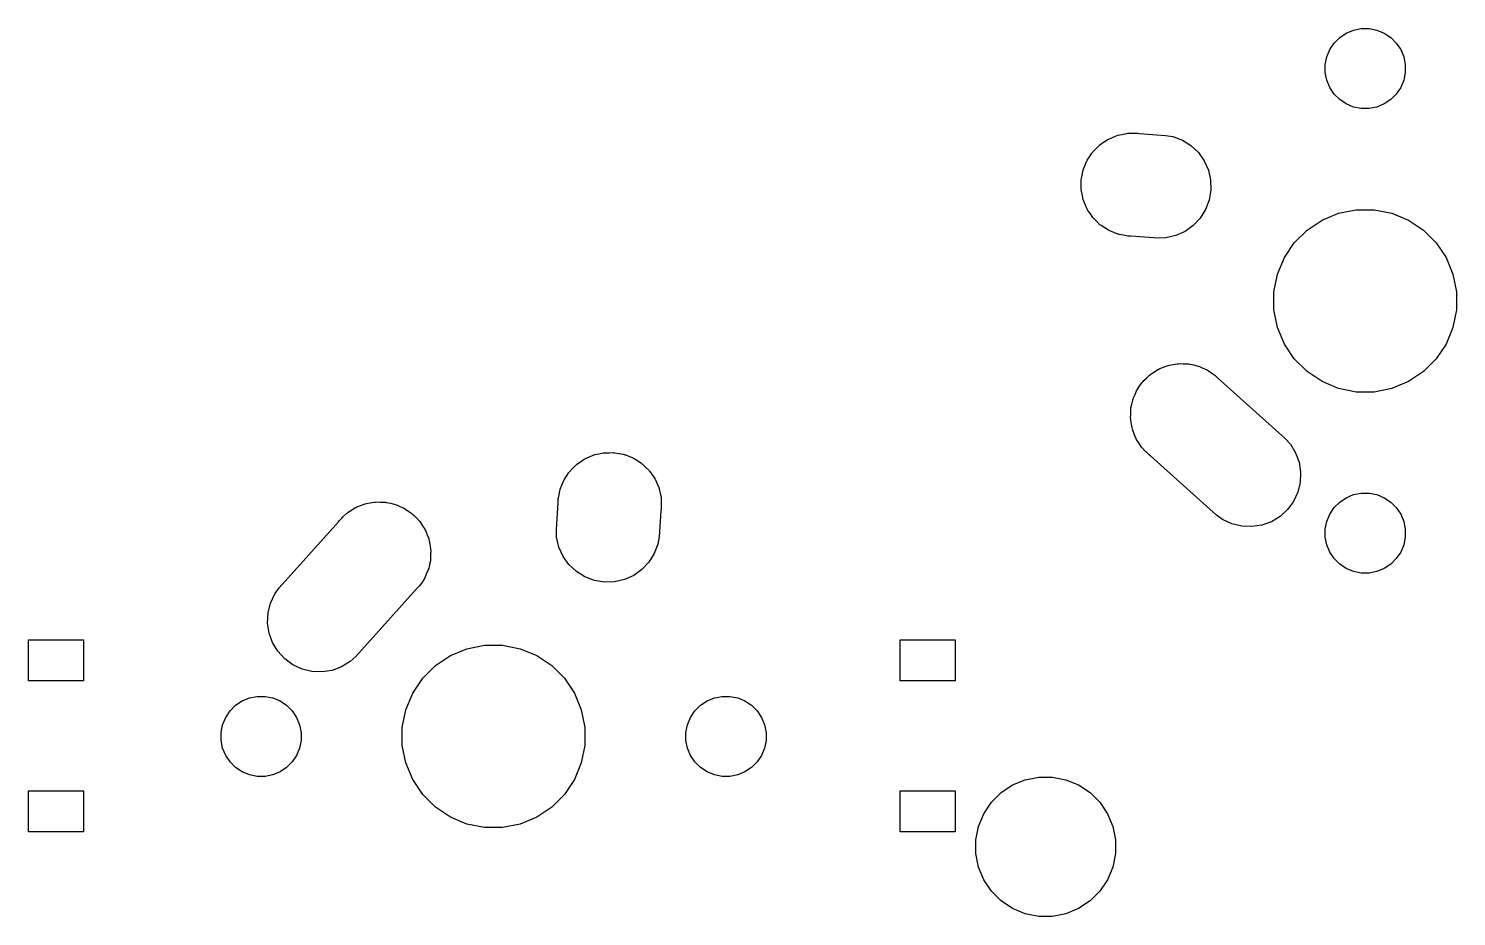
# Model space of a CAD drawing. Extents: x -662 to -203, y -195 to -58.
# Drawn here: x -628.49 to -597.28, y -130.19 to -110.77 of the extents above; entities that cross this region are included whole.
import ezdxf

# ---------------------------------------------------------------- set-up
doc = ezdxf.new("R2010")
doc.units = 0
doc.layers.add('BLACK', color=7, linetype='CONTINUOUS')

msp = doc.modelspace()

# ---------------------------------------------------------------- linework, layer by layer
at = {"layer": 'BLACK', "linetype": 'CONTINUOUS'}
for p, q in [((-599.53, -110.804), (-599.361, -110.771)), ((-599.361, -110.771), (-599.189, -110.771)), ((-599.189, -110.771), (-599.02, -110.804)), ((-600.05, -111.231), (-599.955, -111.088)), ((-599.955, -111.088), (-599.833, -110.966)), ((-599.833, -110.966), (-599.689, -110.87)), ((-599.689, -110.87), (-599.53, -110.804)), ((-599.02, -110.804), (-598.86, -110.87)), ((-598.86, -110.87), (-598.717, -110.966)), ((-598.717, -110.966), (-598.595, -111.088)), ((-598.595, -111.088), (-598.499, -111.231)), ((-600.15, -111.56), (-600.116, -111.39)), ((-600.116, -111.39), (-600.05, -111.231)), ((-598.499, -111.231), (-598.434, -111.39)), ((-598.434, -111.39), (-598.4, -111.56)), ((-600.15, -111.732), (-600.15, -111.56)), ((-598.4, -111.56), (-598.4, -111.732)), ((-600.116, -111.901), (-600.15, -111.732)), ((-600.05, -112.06), (-600.116, -111.901)), ((-598.434, -111.901), (-598.499, -112.06)), ((-598.4, -111.732), (-598.434, -111.901)), ((-599.955, -112.203), (-600.05, -112.06)), ((-599.833, -112.325), (-599.955, -112.203)), ((-599.689, -112.421), (-599.833, -112.325)), ((-598.717, -112.325), (-598.86, -112.421)), ((-598.595, -112.203), (-598.717, -112.325)), ((-598.499, -112.06), (-598.595, -112.203)), ((-599.53, -112.487), (-599.689, -112.421)), ((-599.361, -112.521), (-599.53, -112.487)), ((-599.189, -112.521), (-599.361, -112.521)), ((-599.02, -112.487), (-599.189, -112.521)), ((-598.86, -112.421), (-599.02, -112.487)), ((-605.072, -113.312), (-604.994, -113.259)), ((-604.994, -113.259), (-604.917, -113.205)), ((-604.917, -113.205), (-604.902, -113.198)), ((-604.902, -113.198), (-604.888, -113.189)), ((-604.888, -113.189), (-604.801, -113.153)), ((-604.801, -113.153), (-604.715, -113.114)), ((-604.715, -113.114), (-604.698, -113.11)), ((-604.698, -113.11), (-604.683, -113.104)), ((-604.683, -113.104), (-604.591, -113.086)), ((-604.591, -113.086), (-604.499, -113.064)), ((-604.499, -113.064), (-604.482, -113.064)), ((-604.482, -113.064), (-604.466, -113.061)), ((-604.466, -113.061), (-604.371, -113.061)), ((-604.371, -113.061), (-604.333, -113.06)), ((-604.333, -113.06), (-604.316, -113.061)), ((-604.316, -113.061), (-604.244, -113.061)), ((-604.244, -113.061), (-604.206, -113.068)), ((-604.206, -113.068), (-603.642, -113.107)), ((-603.642, -113.107), (-603.479, -113.135)), ((-603.479, -113.135), (-603.271, -113.214)), ((-603.271, -113.214), (-603.084, -113.331)), ((-605.352, -113.653), (-605.299, -113.574)), ((-605.299, -113.574), (-605.249, -113.494)), ((-605.249, -113.494), (-605.238, -113.482)), ((-605.238, -113.482), (-605.229, -113.469)), ((-605.229, -113.469), (-605.162, -113.402)), ((-605.162, -113.402), (-605.097, -113.333)), ((-605.097, -113.333), (-605.084, -113.324)), ((-605.084, -113.324), (-605.072, -113.312)), ((-603.084, -113.331), (-602.922, -113.483)), ((-602.922, -113.483), (-602.794, -113.664)), ((-605.461, -113.982), (-605.446, -113.889)), ((-605.446, -113.889), (-605.44, -113.874)), ((-605.44, -113.874), (-605.437, -113.858)), ((-605.437, -113.858), (-605.401, -113.77)), ((-605.401, -113.77), (-605.367, -113.682)), ((-605.367, -113.682), (-605.358, -113.668)), ((-605.358, -113.668), (-605.352, -113.653)), ((-602.794, -113.664), (-602.703, -113.866)), ((-602.703, -113.866), (-602.654, -114.082)), ((-605.483, -114.108), (-605.48, -114.092)), ((-605.48, -114.202), (-605.483, -114.108)), ((-605.48, -114.075), (-605.461, -113.982)), ((-605.48, -114.092), (-605.48, -114.075)), ((-605.48, -114.297), (-605.48, -114.202)), ((-602.654, -114.082), (-602.647, -114.303)), ((-605.477, -114.313), (-605.48, -114.297)), ((-605.476, -114.329), (-605.477, -114.313)), ((-605.455, -114.421), (-605.476, -114.329)), ((-605.437, -114.514), (-605.455, -114.421)), ((-605.43, -114.529), (-605.437, -114.514)), ((-605.427, -114.545), (-605.43, -114.529)), ((-602.684, -114.522), (-602.763, -114.729)), ((-602.647, -114.303), (-602.684, -114.522)), ((-605.388, -114.631), (-605.427, -114.545)), ((-605.352, -114.719), (-605.388, -114.631)), ((-605.343, -114.732), (-605.352, -114.719)), ((-605.336, -114.748), (-605.343, -114.732)), ((-605.281, -114.824), (-605.336, -114.748)), ((-605.229, -114.903), (-605.281, -114.824)), ((-602.763, -114.729), (-602.88, -114.917)), ((-600.219, -114.959), (-599.856, -114.808)), ((-599.856, -114.808), (-599.471, -114.732)), ((-599.471, -114.732), (-599.079, -114.732)), ((-599.079, -114.732), (-598.693, -114.808)), ((-598.693, -114.808), (-598.33, -114.959)), ((-605.217, -114.915), (-605.229, -114.903)), ((-605.207, -114.928), (-605.217, -114.915)), ((-605.139, -114.993), (-605.207, -114.928)), ((-605.072, -115.06), (-605.139, -114.993)), ((-605.058, -115.069), (-605.072, -115.06)), ((-605.046, -115.08), (-605.058, -115.069)), ((-604.966, -115.13), (-605.046, -115.08)), ((-604.888, -115.183), (-604.966, -115.13)), ((-603.032, -115.078), (-603.213, -115.207)), ((-602.88, -114.917), (-603.032, -115.078)), ((-600.546, -115.177), (-600.219, -114.959)), ((-598.33, -114.959), (-598.004, -115.177)), ((-604.872, -115.189), (-604.888, -115.183)), ((-604.858, -115.198), (-604.872, -115.189)), ((-604.77, -115.231), (-604.858, -115.198)), ((-604.683, -115.267), (-604.77, -115.231)), ((-604.667, -115.271), (-604.683, -115.267)), ((-604.651, -115.277), (-604.667, -115.271)), ((-604.558, -115.292), (-604.651, -115.277)), ((-604.466, -115.311), (-604.558, -115.292)), ((-604.394, -115.311), (-604.466, -115.311)), ((-603.797, -115.352), (-604.394, -115.311)), ((-603.631, -115.347), (-603.797, -115.352)), ((-603.415, -115.297), (-603.631, -115.347)), ((-603.213, -115.207), (-603.415, -115.297)), ((-601.042, -115.781), (-600.824, -115.455)), ((-600.824, -115.455), (-600.546, -115.177)), ((-598.004, -115.177), (-597.726, -115.455)), ((-597.726, -115.455), (-597.508, -115.781)), ((-601.192, -116.144), (-601.042, -115.781)), ((-597.508, -115.781), (-597.358, -116.144)), ((-601.269, -116.529), (-601.192, -116.144)), ((-597.358, -116.144), (-597.281, -116.529)), ((-601.269, -116.922), (-601.269, -116.529)), ((-597.281, -116.529), (-597.281, -116.922)), ((-601.192, -117.307), (-601.269, -116.922)), ((-597.281, -116.922), (-597.358, -117.307)), ((-601.042, -117.67), (-601.192, -117.307)), ((-597.358, -117.307), (-597.508, -117.67)), ((-600.824, -117.997), (-601.042, -117.67)), ((-597.508, -117.67), (-597.726, -117.997)), ((-603.879, -118.277), (-603.808, -118.229)), ((-603.808, -118.229), (-603.785, -118.219)), ((-603.785, -118.219), (-603.763, -118.206)), ((-603.763, -118.206), (-603.682, -118.177)), ((-603.682, -118.177), (-603.603, -118.144)), ((-603.603, -118.144), (-603.579, -118.139)), ((-603.579, -118.139), (-603.555, -118.131)), ((-603.555, -118.131), (-603.47, -118.117)), ((-603.47, -118.117), (-603.386, -118.101)), ((-603.386, -118.101), (-603.361, -118.101)), ((-603.361, -118.101), (-603.336, -118.097)), ((-603.336, -118.097), (-603.25, -118.101)), ((-603.25, -118.101), (-603.164, -118.101)), ((-603.164, -118.101), (-603.14, -118.106)), ((-603.14, -118.106), (-603.115, -118.107)), ((-603.115, -118.107), (-603.031, -118.127)), ((-603.031, -118.127), (-602.947, -118.144)), ((-602.947, -118.144), (-602.924, -118.153)), ((-602.924, -118.153), (-602.899, -118.159)), ((-602.899, -118.159), (-602.821, -118.196)), ((-602.821, -118.196), (-602.742, -118.229)), ((-602.742, -118.229), (-602.721, -118.243)), ((-602.721, -118.243), (-602.699, -118.253)), ((-602.699, -118.253), (-602.629, -118.304)), ((-600.546, -118.274), (-600.824, -117.997)), ((-600.219, -118.493), (-600.546, -118.274)), ((-598.004, -118.274), (-598.33, -118.493)), ((-597.726, -117.997), (-598.004, -118.274)), ((-604.247, -118.649), (-604.197, -118.58)), ((-604.197, -118.58), (-604.149, -118.509)), ((-604.149, -118.509), (-604.131, -118.491)), ((-604.131, -118.491), (-604.116, -118.471)), ((-604.116, -118.471), (-604.053, -118.413)), ((-604.053, -118.413), (-603.992, -118.352)), ((-603.992, -118.352), (-603.971, -118.338)), ((-603.971, -118.338), (-603.953, -118.321)), ((-603.953, -118.321), (-603.879, -118.277)), ((-602.629, -118.304), (-602.558, -118.352)), ((-602.558, -118.352), (-602.501, -118.409)), ((-602.501, -118.409), (-601.022, -119.735)), ((-599.856, -118.643), (-600.219, -118.493)), ((-598.33, -118.493), (-598.693, -118.643)), ((-604.373, -118.982), (-604.357, -118.898)), ((-604.357, -118.898), (-604.347, -118.874)), ((-604.347, -118.874), (-604.341, -118.85)), ((-604.341, -118.85), (-604.305, -118.772)), ((-604.305, -118.772), (-604.272, -118.693)), ((-604.272, -118.693), (-604.258, -118.672)), ((-604.258, -118.672), (-604.247, -118.649)), ((-599.471, -118.72), (-599.856, -118.643)), ((-599.079, -118.72), (-599.471, -118.72)), ((-598.693, -118.643), (-599.079, -118.72)), ((-604.404, -119.287), (-604.4, -119.201)), ((-604.4, -119.115), (-604.395, -119.09)), ((-604.4, -119.201), (-604.4, -119.115)), ((-604.395, -119.09), (-604.394, -119.065)), ((-604.394, -119.065), (-604.373, -118.982)), ((-604.4, -119.312), (-604.404, -119.287)), ((-604.4, -119.337), (-604.4, -119.312)), ((-604.383, -119.421), (-604.4, -119.337)), ((-604.37, -119.506), (-604.383, -119.421)), ((-604.362, -119.529), (-604.37, -119.506)), ((-604.357, -119.554), (-604.362, -119.529)), ((-604.324, -119.633), (-604.357, -119.554)), ((-604.294, -119.714), (-604.324, -119.633)), ((-604.281, -119.735), (-604.294, -119.714)), ((-604.272, -119.759), (-604.281, -119.735)), ((-604.224, -119.83), (-604.272, -119.759)), ((-604.179, -119.904), (-604.224, -119.83)), ((-601.022, -119.735), (-600.91, -119.858)), ((-616.318, -120.174), (-616.231, -120.138)), ((-616.231, -120.138), (-616.145, -120.099)), ((-616.145, -120.099), (-616.128, -120.095)), ((-616.128, -120.095), (-616.113, -120.089)), ((-616.113, -120.089), (-616.021, -120.071)), ((-616.021, -120.071), (-615.929, -120.049)), ((-615.929, -120.049), (-615.912, -120.049)), ((-615.912, -120.049), (-615.896, -120.046)), ((-615.896, -120.046), (-615.801, -120.046)), ((-615.801, -120.046), (-615.707, -120.043)), ((-615.707, -120.043), (-615.691, -120.046)), ((-615.691, -120.046), (-615.674, -120.046)), ((-615.674, -120.046), (-615.582, -120.064)), ((-615.582, -120.064), (-615.489, -120.08)), ((-615.489, -120.08), (-615.473, -120.086)), ((-615.473, -120.086), (-615.457, -120.089)), ((-615.457, -120.089), (-615.37, -120.125)), ((-615.37, -120.125), (-615.281, -120.159)), ((-604.163, -119.922), (-604.179, -119.904)), ((-604.149, -119.943), (-604.163, -119.922)), ((-604.088, -120.004), (-604.149, -119.943)), ((-604.067, -120.026), (-604.088, -120.004)), ((-604.049, -120.043), (-604.067, -120.026)), ((-603.992, -120.1), (-604.049, -120.043)), ((-603.967, -120.117), (-603.992, -120.1)), ((-602.525, -121.41), (-603.967, -120.117)), ((-600.91, -119.858), (-600.795, -120.047)), ((-600.795, -120.047), (-600.72, -120.256)), ((-616.668, -120.467), (-616.659, -120.454)), ((-616.659, -120.454), (-616.592, -120.387)), ((-616.592, -120.387), (-616.527, -120.318)), ((-616.527, -120.318), (-616.514, -120.309)), ((-616.514, -120.309), (-616.502, -120.297)), ((-616.502, -120.297), (-616.424, -120.244)), ((-616.424, -120.244), (-616.347, -120.19)), ((-616.347, -120.19), (-616.332, -120.183)), ((-616.332, -120.183), (-616.318, -120.174)), ((-615.281, -120.159), (-615.267, -120.167)), ((-615.267, -120.167), (-615.252, -120.174)), ((-615.252, -120.174), (-615.174, -120.226)), ((-615.174, -120.226), (-615.094, -120.276)), ((-615.094, -120.276), (-615.082, -120.288)), ((-615.082, -120.288), (-615.068, -120.297)), ((-615.068, -120.297), (-615.001, -120.364)), ((-615.001, -120.364), (-614.932, -120.428)), ((-614.932, -120.428), (-614.923, -120.442)), ((-614.923, -120.442), (-614.911, -120.454)), ((-614.911, -120.454), (-614.859, -120.532)), ((-600.72, -120.256), (-600.686, -120.475)), ((-616.867, -120.843), (-616.831, -120.755)), ((-616.831, -120.755), (-616.797, -120.667)), ((-616.797, -120.667), (-616.788, -120.653)), ((-616.788, -120.653), (-616.782, -120.638)), ((-616.782, -120.638), (-616.729, -120.559)), ((-616.729, -120.559), (-616.679, -120.479)), ((-616.679, -120.479), (-616.668, -120.467)), ((-614.859, -120.532), (-614.804, -120.609)), ((-614.804, -120.609), (-614.797, -120.624)), ((-614.797, -120.624), (-614.788, -120.638)), ((-614.788, -120.638), (-614.752, -120.725)), ((-614.752, -120.725), (-614.713, -120.811)), ((-600.696, -120.696), (-600.749, -120.911)), ((-600.686, -120.475), (-600.696, -120.696)), ((-616.91, -121.06), (-616.891, -120.967)), ((-616.91, -121.132), (-616.91, -121.06)), ((-616.891, -120.967), (-616.876, -120.874)), ((-616.876, -120.874), (-616.87, -120.859)), ((-616.87, -120.859), (-616.867, -120.843)), ((-614.713, -120.811), (-614.709, -120.827)), ((-614.709, -120.827), (-614.703, -120.843)), ((-614.703, -120.843), (-614.685, -120.935)), ((-614.685, -120.935), (-614.664, -121.027)), ((-614.664, -121.027), (-614.663, -121.044)), ((-614.663, -121.044), (-614.66, -121.06)), ((-614.66, -121.06), (-614.66, -121.154)), ((-600.749, -120.911), (-600.842, -121.112)), ((-599.833, -121.126), (-599.689, -121.03)), ((-599.689, -121.03), (-599.53, -120.964)), ((-599.53, -120.964), (-599.361, -120.931)), ((-599.361, -120.931), (-599.189, -120.931)), ((-599.189, -120.931), (-599.02, -120.964)), ((-599.02, -120.964), (-598.86, -121.03)), ((-598.86, -121.03), (-598.717, -121.126)), ((-621.603, -121.438), (-621.542, -121.377)), ((-621.542, -121.377), (-621.521, -121.363)), ((-621.521, -121.363), (-621.503, -121.346)), ((-621.503, -121.346), (-621.429, -121.302)), ((-621.429, -121.302), (-621.358, -121.254)), ((-621.358, -121.254), (-621.335, -121.244)), ((-621.335, -121.244), (-621.313, -121.231)), ((-621.313, -121.231), (-621.233, -121.202)), ((-621.233, -121.202), (-621.153, -121.169)), ((-621.153, -121.169), (-621.129, -121.164)), ((-621.129, -121.164), (-621.105, -121.156)), ((-621.105, -121.156), (-621.02, -121.142)), ((-621.02, -121.142), (-620.936, -121.126)), ((-620.936, -121.126), (-620.911, -121.126)), ((-620.911, -121.126), (-620.886, -121.122)), ((-620.886, -121.122), (-620.8, -121.126)), ((-620.8, -121.126), (-620.714, -121.126)), ((-620.714, -121.126), (-620.69, -121.131)), ((-620.69, -121.131), (-620.665, -121.132)), ((-620.665, -121.132), (-620.581, -121.152)), ((-620.581, -121.152), (-620.497, -121.169)), ((-620.497, -121.169), (-620.474, -121.178)), ((-620.474, -121.178), (-620.449, -121.184)), ((-620.449, -121.184), (-620.371, -121.221)), ((-620.371, -121.221), (-620.292, -121.254)), ((-620.292, -121.254), (-620.271, -121.268)), ((-620.271, -121.268), (-620.249, -121.278)), ((-620.249, -121.278), (-620.179, -121.329)), ((-620.179, -121.329), (-620.108, -121.377)), ((-620.108, -121.377), (-620.09, -121.395)), ((-620.09, -121.395), (-620.07, -121.409)), ((-616.951, -121.728), (-616.91, -121.132)), ((-614.668, -121.32), (-614.706, -121.883)), ((-614.66, -121.282), (-614.668, -121.32)), ((-614.66, -121.154), (-614.659, -121.193)), ((-614.659, -121.193), (-614.66, -121.209)), ((-614.66, -121.209), (-614.66, -121.282)), ((-600.974, -121.291), (-601.137, -121.44)), ((-600.842, -121.112), (-600.974, -121.291)), ((-600.116, -121.55), (-600.05, -121.391)), ((-600.05, -121.391), (-599.955, -121.248)), ((-599.955, -121.248), (-599.833, -121.126)), ((-598.717, -121.126), (-598.595, -121.248)), ((-598.595, -121.248), (-598.499, -121.391)), ((-598.499, -121.391), (-598.434, -121.55)), ((-623.009, -123.001), (-621.716, -121.559)), ((-621.716, -121.559), (-621.699, -121.534)), ((-621.699, -121.534), (-621.642, -121.477)), ((-621.642, -121.477), (-621.625, -121.458)), ((-621.625, -121.458), (-621.603, -121.438)), ((-620.07, -121.409), (-620.012, -121.473)), ((-620.012, -121.473), (-619.951, -121.534)), ((-619.951, -121.534), (-619.937, -121.554)), ((-619.937, -121.554), (-619.92, -121.573)), ((-619.92, -121.573), (-619.876, -121.646)), ((-619.876, -121.646), (-619.828, -121.718)), ((-602.391, -121.508), (-602.525, -121.41)), ((-602.19, -121.602), (-602.391, -121.508)), ((-601.975, -121.655), (-602.19, -121.602)), ((-601.754, -121.664), (-601.975, -121.655)), ((-601.535, -121.631), (-601.754, -121.664)), ((-601.326, -121.555), (-601.535, -121.631)), ((-601.137, -121.44), (-601.326, -121.555)), ((-600.15, -121.72), (-600.116, -121.55)), ((-598.434, -121.55), (-598.4, -121.72)), ((-619.828, -121.718), (-619.818, -121.741)), ((-619.818, -121.741), (-619.805, -121.762)), ((-619.805, -121.762), (-619.776, -121.843)), ((-619.776, -121.843), (-619.743, -121.923)), ((-619.743, -121.923), (-619.738, -121.947)), ((-619.738, -121.947), (-619.73, -121.971)), ((-619.73, -121.971), (-619.717, -122.056)), ((-616.946, -121.894), (-616.951, -121.728)), ((-616.897, -122.11), (-616.946, -121.894)), ((-614.706, -121.883), (-614.734, -122.047)), ((-600.15, -121.892), (-600.15, -121.72)), ((-600.116, -122.061), (-600.15, -121.892)), ((-598.4, -121.892), (-598.434, -122.061)), ((-598.4, -121.72), (-598.4, -121.892)), ((-619.717, -122.056), (-619.7, -122.14)), ((-619.7, -122.14), (-619.7, -122.165)), ((-619.7, -122.165), (-619.696, -122.19)), ((-619.696, -122.19), (-619.7, -122.276)), ((-619.7, -122.276), (-619.7, -122.362)), ((-616.806, -122.313), (-616.897, -122.11)), ((-616.677, -122.493), (-616.806, -122.313)), ((-614.813, -122.254), (-614.93, -122.442)), ((-614.734, -122.047), (-614.813, -122.254)), ((-600.05, -122.22), (-600.116, -122.061)), ((-599.955, -122.363), (-600.05, -122.22)), ((-598.499, -122.22), (-598.595, -122.363)), ((-598.434, -122.061), (-598.499, -122.22)), ((-619.759, -122.626), (-619.795, -122.704)), ((-619.753, -122.602), (-619.759, -122.626)), ((-619.743, -122.579), (-619.753, -122.602)), ((-619.726, -122.495), (-619.743, -122.579)), ((-619.706, -122.411), (-619.726, -122.495)), ((-619.705, -122.386), (-619.706, -122.411)), ((-619.7, -122.362), (-619.705, -122.386)), ((-616.516, -122.645), (-616.677, -122.493)), ((-615.082, -122.603), (-615.263, -122.732)), ((-614.93, -122.442), (-615.082, -122.603)), ((-599.833, -122.485), (-599.955, -122.363)), ((-599.689, -122.581), (-599.833, -122.485)), ((-599.53, -122.647), (-599.689, -122.581)), ((-598.86, -122.581), (-599.02, -122.647)), ((-598.717, -122.485), (-598.86, -122.581)), ((-598.595, -122.363), (-598.717, -122.485)), ((-619.903, -122.896), (-619.951, -122.968)), ((-619.852, -122.827), (-619.903, -122.896)), ((-619.842, -122.804), (-619.852, -122.827)), ((-619.828, -122.784), (-619.842, -122.804)), ((-619.795, -122.704), (-619.828, -122.784)), ((-616.328, -122.763), (-616.516, -122.645)), ((-616.121, -122.842), (-616.328, -122.763)), ((-615.903, -122.878), (-616.121, -122.842)), ((-615.681, -122.872), (-615.903, -122.878)), ((-615.465, -122.822), (-615.681, -122.872)), ((-615.263, -122.732), (-615.465, -122.822)), ((-599.361, -122.681), (-599.53, -122.647)), ((-599.189, -122.681), (-599.361, -122.681)), ((-599.02, -122.647), (-599.189, -122.681)), ((-623.201, -123.335), (-623.107, -123.134)), ((-623.107, -123.134), (-623.009, -123.001)), ((-620.008, -123.025), (-621.334, -124.503)), ((-619.951, -122.968), (-620.008, -123.025)), ((-623.264, -123.772), (-623.254, -123.55)), ((-623.254, -123.55), (-623.201, -123.335)), ((-623.23, -123.991), (-623.264, -123.772)), ((-628.488, -125.038), (-628.488, -124.138)), ((-628.488, -124.138), (-627.288, -124.138)), ((-627.288, -124.138), (-627.288, -125.038)), ((-623.154, -124.199), (-623.23, -123.991)), ((-623.039, -124.389), (-623.154, -124.199)), ((-609.438, -125.038), (-609.438, -124.138)), ((-609.438, -124.138), (-608.238, -124.138)), ((-608.238, -124.138), (-608.238, -125.038)), ((-622.89, -124.552), (-623.039, -124.389)), ((-621.334, -124.503), (-621.457, -124.615)), ((-619.596, -124.702), (-619.269, -124.484)), ((-619.269, -124.484), (-618.906, -124.333)), ((-618.906, -124.333), (-618.521, -124.257)), ((-618.521, -124.257), (-618.129, -124.257)), ((-618.129, -124.257), (-617.743, -124.333)), ((-617.743, -124.333), (-617.38, -124.484)), ((-617.38, -124.484), (-617.054, -124.702)), ((-622.711, -124.683), (-622.89, -124.552)), ((-622.51, -124.777), (-622.711, -124.683)), ((-622.295, -124.83), (-622.51, -124.777)), ((-621.855, -124.806), (-622.074, -124.839)), ((-621.646, -124.73), (-621.855, -124.806)), ((-621.457, -124.615), (-621.646, -124.73)), ((-619.874, -124.98), (-619.596, -124.702)), ((-617.054, -124.702), (-616.776, -124.98)), ((-627.288, -125.038), (-628.488, -125.038)), ((-622.074, -124.839), (-622.295, -124.83)), ((-620.092, -125.306), (-619.874, -124.98)), ((-616.776, -124.98), (-616.558, -125.306)), ((-608.238, -125.038), (-609.438, -125.038)), ((-623.819, -125.475), (-623.66, -125.409)), ((-623.66, -125.409), (-623.491, -125.376)), ((-623.491, -125.376), (-623.319, -125.376)), ((-623.319, -125.376), (-623.15, -125.409)), ((-623.15, -125.409), (-622.99, -125.475)), ((-620.242, -125.669), (-620.092, -125.306)), ((-616.558, -125.306), (-616.408, -125.669)), ((-613.659, -125.475), (-613.5, -125.409)), ((-613.5, -125.409), (-613.331, -125.376)), ((-613.331, -125.376), (-613.159, -125.376)), ((-613.159, -125.376), (-612.99, -125.409)), ((-612.99, -125.409), (-612.83, -125.475)), ((-624.18, -125.836), (-624.085, -125.693)), ((-624.085, -125.693), (-623.963, -125.571)), ((-623.963, -125.571), (-623.819, -125.475)), ((-622.99, -125.475), (-622.847, -125.571)), ((-622.847, -125.571), (-622.725, -125.693)), ((-622.725, -125.693), (-622.629, -125.836)), ((-620.319, -126.054), (-620.242, -125.669)), ((-616.408, -125.669), (-616.331, -126.054)), ((-614.02, -125.836), (-613.925, -125.693)), ((-613.925, -125.693), (-613.803, -125.571)), ((-613.803, -125.571), (-613.659, -125.475)), ((-612.83, -125.475), (-612.687, -125.571)), ((-612.687, -125.571), (-612.565, -125.693)), ((-612.565, -125.693), (-612.469, -125.836)), ((-624.28, -126.165), (-624.246, -125.995)), ((-624.246, -125.995), (-624.18, -125.836)), ((-622.629, -125.836), (-622.564, -125.995)), ((-622.564, -125.995), (-622.53, -126.165)), ((-620.319, -126.447), (-620.319, -126.054)), ((-616.331, -126.054), (-616.331, -126.447)), ((-614.12, -126.165), (-614.086, -125.995)), ((-614.086, -125.995), (-614.02, -125.836)), ((-612.469, -125.836), (-612.404, -125.995)), ((-612.404, -125.995), (-612.37, -126.165)), ((-624.28, -126.337), (-624.28, -126.165)), ((-624.246, -126.506), (-624.28, -126.337)), ((-622.53, -126.337), (-622.564, -126.506)), ((-622.53, -126.165), (-622.53, -126.337)), ((-614.12, -126.337), (-614.12, -126.165)), ((-614.086, -126.506), (-614.12, -126.337)), ((-612.37, -126.337), (-612.404, -126.506)), ((-612.37, -126.165), (-612.37, -126.337)), ((-624.18, -126.665), (-624.246, -126.506)), ((-624.085, -126.808), (-624.18, -126.665)), ((-622.629, -126.665), (-622.725, -126.808)), ((-622.564, -126.506), (-622.629, -126.665)), ((-620.242, -126.832), (-620.319, -126.447)), ((-616.331, -126.447), (-616.408, -126.832)), ((-614.02, -126.665), (-614.086, -126.506)), ((-613.925, -126.808), (-614.02, -126.665)), ((-612.469, -126.665), (-612.565, -126.808)), ((-612.404, -126.506), (-612.469, -126.665)), ((-623.963, -126.93), (-624.085, -126.808)), ((-623.819, -127.026), (-623.963, -126.93)), ((-622.847, -126.93), (-622.99, -127.026)), ((-622.725, -126.808), (-622.847, -126.93)), ((-620.092, -127.195), (-620.242, -126.832)), ((-616.408, -126.832), (-616.558, -127.195)), ((-613.803, -126.93), (-613.925, -126.808)), ((-613.659, -127.026), (-613.803, -126.93)), ((-612.687, -126.93), (-612.83, -127.026)), ((-612.565, -126.808), (-612.687, -126.93)), ((-623.66, -127.092), (-623.819, -127.026)), ((-623.491, -127.126), (-623.66, -127.092)), ((-623.319, -127.126), (-623.491, -127.126)), ((-623.15, -127.092), (-623.319, -127.126)), ((-622.99, -127.026), (-623.15, -127.092)), ((-619.874, -127.522), (-620.092, -127.195)), ((-616.558, -127.195), (-616.776, -127.522)), ((-613.5, -127.092), (-613.659, -127.026)), ((-613.331, -127.126), (-613.5, -127.092)), ((-613.159, -127.126), (-613.331, -127.126)), ((-612.99, -127.092), (-613.159, -127.126)), ((-612.83, -127.026), (-612.99, -127.092)), ((-607.231, -127.48), (-606.982, -127.313)), ((-606.982, -127.313), (-606.704, -127.198)), ((-606.704, -127.198), (-606.41, -127.14)), ((-606.41, -127.14), (-606.11, -127.14)), ((-606.11, -127.14), (-605.815, -127.198)), ((-605.815, -127.198), (-605.538, -127.313)), ((-605.538, -127.313), (-605.288, -127.48)), ((-628.488, -128.338), (-628.488, -127.438)), ((-628.488, -127.438), (-627.288, -127.438)), ((-627.288, -127.438), (-627.288, -128.338)), ((-619.596, -127.799), (-619.874, -127.522)), ((-616.776, -127.522), (-617.054, -127.799)), ((-609.438, -128.338), (-609.438, -127.438)), ((-609.438, -127.438), (-608.238, -127.438)), ((-608.238, -127.438), (-608.238, -128.338)), ((-607.444, -127.692), (-607.231, -127.48)), ((-605.288, -127.48), (-605.076, -127.692)), ((-619.269, -128.018), (-619.596, -127.799)), ((-617.054, -127.799), (-617.38, -128.018)), ((-607.725, -128.219), (-607.61, -127.942)), ((-607.61, -127.942), (-607.444, -127.692)), ((-605.076, -127.692), (-604.909, -127.942)), ((-604.909, -127.942), (-604.794, -128.219)), ((-618.906, -128.168), (-619.269, -128.018)), ((-618.521, -128.245), (-618.906, -128.168)), ((-618.129, -128.245), (-618.521, -128.245)), ((-617.743, -128.168), (-618.129, -128.245)), ((-617.38, -128.018), (-617.743, -128.168)), ((-607.784, -128.514), (-607.725, -128.219)), ((-604.794, -128.219), (-604.736, -128.514)), ((-627.288, -128.338), (-628.488, -128.338)), ((-608.238, -128.338), (-609.438, -128.338)), ((-607.784, -128.814), (-607.784, -128.514)), ((-604.736, -128.514), (-604.736, -128.814)), ((-607.725, -129.108), (-607.784, -128.814)), ((-604.736, -128.814), (-604.794, -129.108)), ((-607.61, -129.386), (-607.725, -129.108)), ((-604.794, -129.108), (-604.909, -129.386)), ((-607.444, -129.635), (-607.61, -129.386)), ((-604.909, -129.386), (-605.076, -129.635)), ((-607.231, -129.847), (-607.444, -129.635)), ((-605.076, -129.635), (-605.288, -129.847)), ((-606.982, -130.014), (-607.231, -129.847)), ((-606.704, -130.129), (-606.982, -130.014)), ((-606.41, -130.188), (-606.704, -130.129)), ((-605.815, -130.129), (-606.11, -130.188)), ((-605.538, -130.014), (-605.815, -130.129)), ((-605.288, -129.847), (-605.538, -130.014)), ((-606.11, -130.188), (-606.41, -130.188))]:
    msp.add_line(p, q, dxfattribs=at)

doc.saveas('drawing.dxf')
